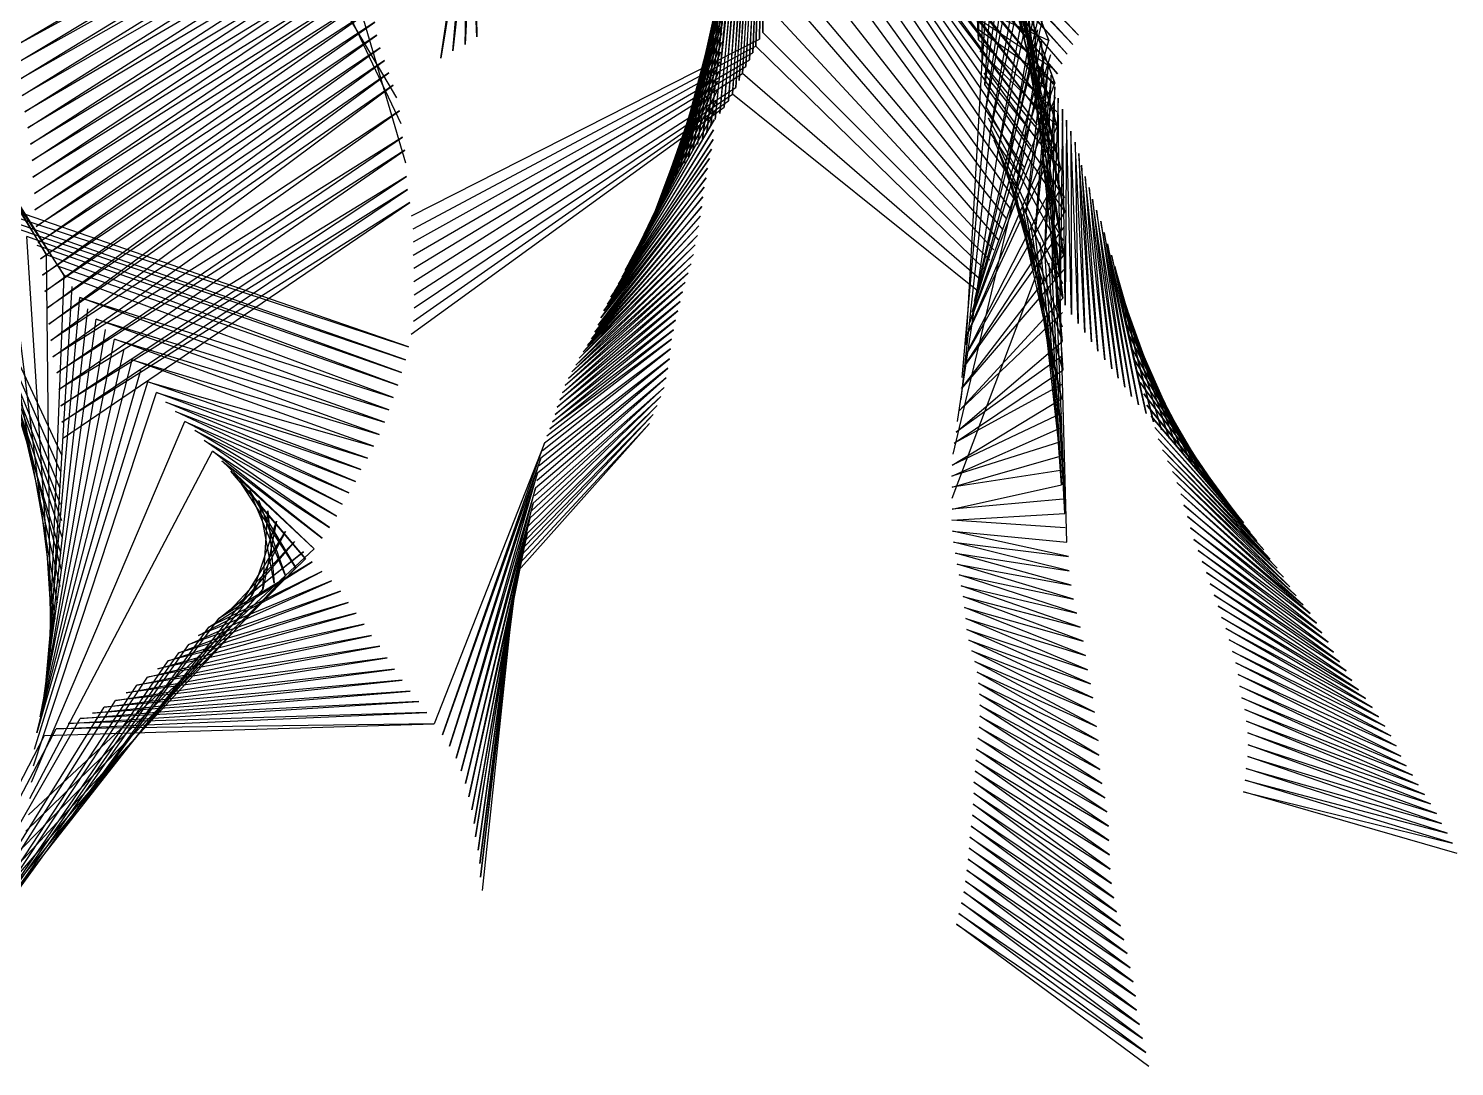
# Model space of a CAD drawing. Header units: metres. Extents: x -465 to 475, y -409 to 494.
# Drawn here: x -151 to 65.4, y -365.2 to -207.7 of the extents above; entities that cross this region are included whole.
import ezdxf

# ---------------------------------------------------------------- set-up
doc = ezdxf.new("R2010")
doc.units = ezdxf.units.M

msp = doc.modelspace()

# ---------------------------------------------------------------- linework, layer by layer
for p, q in [((-95.1, -218.2, -606.22), (-126.17, -165.49, -606.22)), ((-80.65, -164.98, -606.22), (-88.39, -212.14, -606.22)), ((-88.39, -212.14, -606.22), (-81.6, -165.85, -606.22)), ((-81.6, -165.85, -606.22), (-86.59, -211.06, -606.22)), ((-94.4, -222.14, -606.22), (-120.17, -167.94, -606.22)), ((-86.59, -211.06, -606.22), (-82.59, -166.69, -606.22)), ((-82.59, -166.69, -606.22), (-84.73, -210.08, -606.22)), ((-84.73, -210.08, -606.22), (-83.6, -167.51, -606.22)), ((-82.97, -208.93, -606.22), (-84.62, -168.32, -606.22)), ((-83.6, -167.51, -606.22), (-82.97, -208.93, -606.22)), ((-39.56, -208.24, -606.22), (-39.08, -167.7, -606.22)), ((-40.61, -210.32, -606.22), (-39.28, -170.65, -606.22)), ((-40.09, -209.28, -606.22), (-39.18, -169.18, -606.22)), ((-39.28, -170.65, -606.22), (-40.09, -209.28, -606.22)), ((-39.18, -169.18, -606.22), (-39.56, -208.24, -606.22)), ((8.34, -208.66, -606.22), (-28.09, -169.97, -606.22)), ((3.84, -209.48, -606.22), (-11.03, -170.58, -606.22)), ((-93.73, -228.11, -606.22), (-110.34, -171.17, -606.22)), ((-41.1, -211.37, -606.22), (-39.32, -172.13, -606.22)), ((-39.32, -172.13, -606.22), (-40.61, -210.32, -606.22)), ((-28.15, -172.3, -606.22), (7.46, -210.09, -606.22)), ((6.61, -211.53, -606.22), (-28.15, -172.3, -606.22)), ((-28.12, -171.13, -606.22), (8.34, -208.66, -606.22)), ((7.46, -210.09, -606.22), (-28.12, -171.13, -606.22)), ((-42.16, -213.44, -606.22), (-39.73, -175.05, -606.22)), ((-41.59, -212.42, -606.22), (-39.47, -173.6, -606.22)), ((-39.73, -175.05, -606.22), (-41.59, -212.42, -606.22)), ((-39.47, -173.6, -606.22), (-41.1, -211.37, -606.22)), ((-28.23, -174.62, -606.22), (5.83, -213.02, -606.22)), ((5.12, -214.53, -606.22), (-28.23, -174.62, -606.22)), ((-28.16, -173.46, -606.22), (6.61, -211.53, -606.22)), ((5.83, -213.02, -606.22), (-28.16, -173.46, -606.22)), ((-42.67, -214.48, -606.22), (-40.11, -176.48, -606.22)), ((-40.11, -176.48, -606.22), (-42.16, -213.44, -606.22)), ((-28.22, -175.78, -606.22), (5.12, -214.53, -606.22)), ((4.55, -216.1, -606.22), (-28.22, -175.78, -606.22)), ((-28.2, -176.94, -606.22), (4.55, -216.1, -606.22)), ((3.85, -217.63, -606.22), (-28.2, -176.94, -606.22)), ((-9.73, -175.82, -606.22), (3.84, -209.48, -606.22)), ((4.73, -215.97, -606.22), (-9.73, -175.82, -606.22)), ((-43.64, -216.59, -606.22), (-41.03, -179.29, -606.22)), ((-43.17, -215.53, -606.22), (-40.54, -177.9, -606.22)), ((-41.03, -179.29, -606.22), (-43.17, -215.53, -606.22)), ((-40.54, -177.9, -606.22), (-42.67, -214.48, -606.22)), ((-28.37, -179.26, -606.22), (3.18, -219.16, -606.22)), ((2.55, -220.71, -606.22), (-28.37, -179.26, -606.22)), ((-28.28, -178.1, -606.22), (3.85, -217.63, -606.22)), ((3.18, -219.16, -606.22), (-28.28, -178.1, -606.22)), ((-153.21, -210.44, -606.22), (-104, -181.3, -606.22)), ((-44.17, -217.62, -606.22), (-41.52, -180.68, -606.22)), ((-41.52, -180.68, -606.22), (-43.64, -216.59, -606.22)), ((-28.68, -181.56, -606.22), (2.03, -222.3, -606.22)), ((1.62, -223.92, -606.22), (-28.68, -181.56, -606.22)), ((-28.51, -180.42, -606.22), (2.55, -220.71, -606.22)), ((2.03, -222.3, -606.22), (-28.51, -180.42, -606.22)), ((-8.19, -180.99, -606.22), (4.73, -215.97, -606.22)), ((-6.86, -209.36, -606.22), (-8.19, -180.99, -606.22)), ((5.11, -222.5, -606.22), (-8.19, -180.99, -606.22)), ((-103.54, -183.25, -606.22), (-153.21, -210.44, -606.22)), ((-152.76, -212.89, -606.22), (-103.54, -183.25, -606.22)), ((-45.41, -219.59, -606.22), (-42.39, -183.51, -606.22)), ((-44.77, -218.62, -606.22), (-42, -182.08, -606.22)), ((-42.39, -183.51, -606.22), (-44.77, -218.62, -606.22)), ((-42, -182.08, -606.22), (-44.17, -217.62, -606.22)), ((1.14, -225.53, -606.22), (-28.77, -182.72, -606.22)), ((-103.07, -185.2, -606.22), (-152.76, -212.89, -606.22)), ((-152.27, -215.35, -606.22), (-103.07, -185.2, -606.22)), ((-46.06, -220.55, -606.22), (-42.77, -184.94, -606.22)), ((-42.77, -184.94, -606.22), (-45.41, -219.59, -606.22)), ((0.09, -228.7, -606.22), (-29, -185.03, -606.22)), ((0.55, -227.09, -606.22), (-28.84, -183.88, -606.22)), ((-6.91, -184.36, -606.22), (-6.86, -209.36, -606.22)), ((-102.47, -187.11, -606.22), (-152.27, -215.35, -606.22)), ((-151.92, -217.82, -606.22), (-102.47, -187.11, -606.22)), ((-47.45, -222.42, -606.22), (-43.57, -187.78, -606.22)), ((-46.77, -221.47, -606.22), (-43.11, -186.37, -606.22)), ((-43.57, -187.78, -606.22), (-46.77, -221.47, -606.22)), ((-43.11, -186.37, -606.22), (-46.06, -220.55, -606.22)), ((-0.42, -230.3, -606.22), (-29.58, -187.28, -606.22)), ((-6.31, -186.06, -606.22), (5.11, -222.5, -606.22)), ((-6.28, -212.74, -606.22), (-6.31, -186.06, -606.22)), ((5.64, -229.01, -606.22), (-6.31, -186.06, -606.22)), ((-101.91, -189.03, -606.22), (-151.92, -217.82, -606.22)), ((-151.52, -220.29, -606.22), (-101.91, -189.03, -606.22)), ((-48.05, -223.41, -606.22), (-43.99, -189.2, -606.22)), ((-43.99, -189.2, -606.22), (-47.45, -222.42, -606.22)), ((-0.86, -231.91, -606.22), (-30.46, -189.43, -606.22)), ((-4.81, -189.33, -606.22), (-6.28, -212.74, -606.22)), ((-101.35, -190.95, -606.22), (-151.52, -220.29, -606.22)), ((-151.06, -222.75, -606.22), (-101.35, -190.95, -606.22)), ((-49.47, -225.25, -606.22), (-44.5, -192.11, -606.22)), ((-48.73, -224.36, -606.22), (-44.3, -190.64, -606.22)), ((-44.5, -192.11, -606.22), (-48.73, -224.36, -606.22)), ((-44.3, -190.64, -606.22), (-48.05, -223.41, -606.22)), ((-1.44, -233.48, -606.22), (-31.39, -191.57, -606.22)), ((-5.89, -216.13, -606.22), (-4.18, -191.02, -606.22)), ((-4.18, -191.02, -606.22), (5.64, -229.01, -606.22)), ((6.23, -235.51, -606.22), (-4.18, -191.02, -606.22)), ((-100.82, -192.89, -606.22), (-151.06, -222.75, -606.22)), ((-150.66, -225.21, -606.22), (-100.82, -192.89, -606.22)), ((-50.18, -226.17, -606.22), (-44.8, -193.55, -606.22)), ((-44.8, -193.55, -606.22), (-49.47, -225.25, -606.22)), ((-1.96, -235.07, -606.22), (-32.24, -193.73, -606.22)), ((-2.79, -194.34, -606.22), (-5.89, -216.13, -606.22)), ((-100.48, -194.86, -606.22), (-150.66, -225.21, -606.22)), ((-150.41, -227.7, -606.22), (-100.48, -194.86, -606.22)), ((-100, -196.8, -606.22), (-150.41, -227.7, -606.22)), ((-150.32, -230.2, -606.22), (-100, -196.8, -606.22)), ((-51.47, -228.1, -606.22), (-45.12, -196.49, -606.22)), ((-50.82, -227.14, -606.22), (-45.01, -195.02, -606.22)), ((-45.12, -196.49, -606.22), (-50.82, -227.14, -606.22)), ((-45.01, -195.02, -606.22), (-50.18, -226.17, -606.22)), ((-5.69, -219.55, -606.22), (-2.22, -196.05, -606.22)), ((-2.22, -196.05, -606.22), (6.23, -235.51, -606.22)), ((6.1, -242.05, -606.22), (-2.22, -196.05, -606.22)), ((-174.72, -198.97, -606.22), (-148.24, -242.03, -606.22)), ((-145.57, -245.15, -606.22), (-174.72, -198.97, -606.22)), ((-148.24, -242.03, -606.22), (-174.5, -197.52, -606.22)), ((-99.62, -198.77, -606.22), (-150.32, -230.2, -606.22)), ((-150.04, -232.68, -606.22), (-99.62, -198.77, -606.22)), ((-52.13, -229.06, -606.22), (-45.22, -197.97, -606.22)), ((-45.22, -197.97, -606.22), (-51.47, -228.1, -606.22)), ((-2.49, -236.66, -606.22), (-33.7, -196.89, -606.22)), ((-1.57, -197.72, -606.22), (-5.69, -219.55, -606.22)), ((-175.07, -200.4, -606.22), (-145.57, -245.15, -606.22)), ((-99.28, -200.74, -606.22), (-150.04, -232.68, -606.22)), ((-149.98, -235.18, -606.22), (-99.28, -200.74, -606.22)), ((-53.35, -231.04, -606.22), (-45.45, -200.91, -606.22)), ((-52.77, -230.03, -606.22), (-45.3, -199.44, -606.22)), ((-45.45, -200.91, -606.22), (-52.77, -230.03, -606.22)), ((-45.3, -199.44, -606.22), (-52.13, -229.06, -606.22)), ((-3.09, -238.23, -606.22), (-35.34, -199.97, -606.22)), ((-4.96, -222.89, -606.22), (-0.82, -199.36, -606.22)), ((-0.21, -201.06, -606.22), (-4.96, -222.89, -606.22)), ((-0.82, -199.36, -606.22), (6.1, -242.05, -606.22)), ((5.97, -248.59, -606.22), (-0.82, -199.36, -606.22)), ((-99.05, -202.73, -606.22), (-149.98, -235.18, -606.22)), ((-149.81, -237.68, -606.22), (-99.05, -202.73, -606.22)), ((-53.84, -232.09, -606.22), (-45.49, -202.39, -606.22)), ((-45.49, -202.39, -606.22), (-53.35, -231.04, -606.22)), ((-3.79, -239.75, -606.22), (-36.34, -202.07, -606.22)), ((-7.45, -249.08, -606.22), (2.91, -203.01, -606.22)), ((-3.87, -226.13, -606.22), (0.35, -202.77, -606.22)), ((0.35, -202.77, -606.22), (5.97, -248.59, -606.22)), ((5.86, -255.14, -606.22), (0.35, -202.77, -606.22)), ((-98.82, -204.72, -606.22), (-149.81, -237.68, -606.22)), ((-149.48, -240.16, -606.22), (-98.82, -204.72, -606.22)), ((-55.05, -234.08, -606.22), (-45.59, -205.34, -606.22)), ((-54.39, -233.11, -606.22), (-45.61, -203.86, -606.22)), ((-45.59, -205.34, -606.22), (-54.39, -233.11, -606.22)), ((-45.61, -203.86, -606.22), (-53.84, -232.09, -606.22)), ((-4.5, -241.26, -606.22), (-38.07, -205.09, -606.22)), ((3.13, -205.18, -606.22), (-7.45, -249.08, -606.22)), ((-7.43, -204.27, -606.22), (3.84, -209.48, -606.22)), ((0.83, -204.51, -606.22), (-3.87, -226.13, -606.22)), ((-98.44, -206.69, -606.22), (-149.48, -240.16, -606.22)), ((-149.13, -242.63, -606.22), (-98.44, -206.69, -606.22)), ((-55.63, -235.08, -606.22), (-45.7, -206.81, -606.22)), ((-45.7, -206.81, -606.22), (-55.05, -234.08, -606.22)), ((4.47, -213.8, -606.22), (-7.19, -205.96, -606.22)), ((-2.54, -229.28, -606.22), (1.46, -206.19, -606.22)), ((1.46, -206.19, -606.22), (5.86, -255.14, -606.22)), ((-98.11, -208.66, -606.22), (-149.13, -242.63, -606.22)), ((-148.81, -245.11, -606.22), (-98.11, -208.66, -606.22)), ((-92.88, -236.07, -606.22), (-40.09, -209.28, -606.22)), ((-56.62, -237.18, -606.22), (-45.82, -209.77, -606.22)), ((-56.17, -236.11, -606.22), (-45.78, -208.29, -606.22)), ((-45.82, -209.77, -606.22), (-56.17, -236.11, -606.22)), ((-45.78, -208.29, -606.22), (-55.63, -235.08, -606.22)), ((-5.13, -242.81, -606.22), (-39.56, -208.24, -606.22)), ((-7.81, -250.72, -606.22), (3.84, -209.48, -606.22)), ((-7.06, -207.67, -606.22), (4.73, -215.97, -606.22)), ((5.02, -220.32, -606.22), (-6.86, -209.36, -606.22)), ((2.08, -207.88, -606.22), (-2.54, -229.28, -606.22)), ((-1.21, -232.43, -606.22), (2.66, -209.59, -606.22)), ((2.66, -209.59, -606.22), (5.97, -259.5, -606.22)), ((-97.59, -210.59, -606.22), (-148.81, -245.11, -606.22)), ((-148.46, -247.59, -606.22), (-97.59, -210.59, -606.22)), ((-92.61, -238.05, -606.22), (-40.61, -210.32, -606.22)), ((-92.53, -240.05, -606.22), (-41.1, -211.37, -606.22)), ((-57.06, -238.26, -606.22), (-45.96, -211.24, -606.22)), ((-45.96, -211.24, -606.22), (-56.62, -237.18, -606.22)), ((-5.78, -244.35, -606.22), (-40.61, -210.32, -606.22)), ((4.08, -211.65, -606.22), (-7.81, -250.72, -606.22)), ((-6.62, -211.06, -606.22), (5.11, -222.5, -606.22)), ((3.23, -211.3, -606.22), (-1.21, -232.43, -606.22)), ((0.36, -235.46, -606.22), (3.23, -211.3, -606.22)), ((-96.97, -212.5, -606.22), (-148.46, -247.59, -606.22)), ((-148.09, -250.06, -606.22), (-96.97, -212.5, -606.22)), ((-92.58, -242.05, -606.22), (-41.59, -212.42, -606.22)), ((-92.5, -244.05, -606.22), (-42.16, -213.44, -606.22)), ((-57.55, -239.31, -606.22), (-46.14, -212.7, -606.22)), ((-46.14, -212.7, -606.22), (-57.06, -238.26, -606.22)), ((-8.74, -255.65, -606.22), (-6.28, -212.74, -606.22)), ((5.35, -226.85, -606.22), (-6.28, -212.74, -606.22)), ((3.76, -213.02, -606.22), (0.36, -235.46, -606.22)), ((1.76, -238.58, -606.22), (3.76, -213.02, -606.22)), ((-145.88, -272.39, -606.22), (-172.87, -214.71, -606.22)), ((-96.32, -214.39, -606.22), (-148.09, -250.06, -606.22)), ((-147.87, -252.55, -606.22), (-96.32, -214.39, -606.22)), ((-95.62, -216.27, -606.22), (-147.87, -252.55, -606.22)), ((-147.59, -255.03, -606.22), (-95.62, -216.27, -606.22)), ((-92.52, -246.06, -606.22), (-42.67, -214.48, -606.22)), ((-58.74, -241.31, -606.22), (-46.42, -215.65, -606.22)), ((-58.14, -240.31, -606.22), (-46.24, -214.18, -606.22)), ((-46.42, -215.65, -606.22), (-58.14, -240.31, -606.22)), ((-46.24, -214.18, -606.22), (-57.55, -239.31, -606.22)), ((-6.4, -245.91, -606.22), (-42.67, -214.48, -606.22)), ((-8.19, -252.35, -606.22), (4.73, -215.97, -606.22)), ((-6.06, -214.43, -606.22), (5.64, -229.01, -606.22)), ((6.23, -233.33, -606.22), (-5.89, -216.13, -606.22)), ((4.2, -214.76, -606.22), (1.76, -238.58, -606.22)), ((3.23, -241.67, -606.22), (4.2, -214.76, -606.22)), ((-146.1, -274.88, -606.22), (-171.79, -216.46, -606.22)), ((-146.22, -277.38, -606.22), (-170.72, -218.22, -606.22)), ((-92.43, -248.06, -606.22), (-43.64, -216.59, -606.22)), ((-92.43, -250.06, -606.22), (-44.17, -217.62, -606.22)), ((-59.28, -242.34, -606.22), (-46.48, -217.12, -606.22)), ((-46.48, -217.12, -606.22), (-58.74, -241.31, -606.22)), ((-7, -247.47, -606.22), (-44.17, -217.62, -606.22)), ((4.79, -218.15, -606.22), (-8.19, -252.35, -606.22)), ((-5.83, -217.84, -606.22), (6.23, -235.51, -606.22)), ((4.72, -216.49, -606.22), (3.23, -241.67, -606.22)), ((4.35, -244.9, -606.22), (4.72, -216.49, -606.22)), ((5.24, -218.21, -606.22), (4.35, -244.9, -606.22)), ((5.53, -248.11, -606.22), (5.24, -218.21, -606.22)), ((-146.08, -279.88, -606.22), (-169.6, -219.95, -606.22)), ((-94.68, -220.16, -606.22), (-147.59, -255.03, -606.22)), ((-147.25, -257.51, -606.22), (-94.68, -220.16, -606.22)), ((-92.9, -254.03, -606.22), (-45.41, -219.59, -606.22)), ((-92.57, -252.06, -606.22), (-44.77, -218.62, -606.22)), ((-60.46, -244.34, -606.22), (-46.75, -220.07, -606.22)), ((-59.91, -243.32, -606.22), (-46.59, -218.6, -606.22)), ((-46.75, -220.07, -606.22), (-59.91, -243.32, -606.22)), ((-46.59, -218.6, -606.22), (-59.28, -242.34, -606.22)), ((-9.31, -260.63, -606.22), (-5.69, -219.55, -606.22)), ((6.05, -239.87, -606.22), (-5.69, -219.55, -606.22)), ((5.91, -219.88, -606.22), (5.53, -248.11, -606.22)), ((6.32, -249.63, -606.22), (5.91, -219.88, -606.22)), ((-60.92, -245.41, -606.22), (-46.93, -221.53, -606.22)), ((-46.93, -221.53, -606.22), (-60.46, -244.34, -606.22)), ((-8.53, -253.99, -606.22), (5.11, -222.5, -606.22)), ((-5.4, -221.23, -606.22), (6.1, -242.05, -606.22)), ((6.49, -221.58, -606.22), (6.32, -249.63, -606.22)), ((7.24, -251.07, -606.22), (6.49, -221.58, -606.22)), ((-145.89, -282.37, -606.22), (-167.33, -223.38, -606.22)), ((-94.21, -224.14, -606.22), (-147.25, -257.51, -606.22)), ((-146.67, -259.94, -606.22), (-94.21, -224.14, -606.22)), ((-62.03, -247.45, -606.22), (-47.12, -224.48, -606.22)), ((-61.46, -246.44, -606.22), (-47.05, -223.01, -606.22)), ((-47.12, -224.48, -606.22), (-61.46, -246.44, -606.22)), ((-47.05, -223.01, -606.22), (-60.92, -245.41, -606.22)), ((-9.49, -263.98, -606.22), (-4.96, -222.89, -606.22)), ((5.14, -224.68, -606.22), (-8.53, -253.99, -606.22)), ((5.94, -246.41, -606.22), (-4.96, -222.89, -606.22)), ((-4.5, -224.53, -606.22), (5.97, -248.59, -606.22)), ((7.15, -223.26, -606.22), (7.24, -251.07, -606.22)), ((8.27, -252.43, -606.22), (7.15, -223.26, -606.22)), ((7.84, -224.92, -606.22), (8.27, -252.43, -606.22)), ((9.29, -253.81, -606.22), (7.84, -224.92, -606.22)), ((-145.86, -284.87, -606.22), (-166.07, -225.01, -606.22)), ((-145.99, -287.37, -606.22), (-164.72, -226.56, -606.22)), ((-93.89, -226.11, -606.22), (-146.67, -259.94, -606.22)), ((-146.34, -262.42, -606.22), (-93.89, -226.11, -606.22)), ((-62.62, -248.45, -606.22), (-47.33, -225.95, -606.22)), ((-47.33, -225.95, -606.22), (-62.03, -247.45, -606.22)), ((-10.03, -267.28, -606.22), (-3.87, -226.13, -606.22)), ((5.92, -252.96, -606.22), (-3.87, -226.13, -606.22)), ((8.38, -226.64, -606.22), (9.29, -253.81, -606.22)), ((10.3, -255.19, -606.22), (8.38, -226.64, -606.22)), ((-63.66, -250.53, -606.22), (-47.96, -228.83, -606.22)), ((-63.14, -249.49, -606.22), (-47.65, -227.39, -606.22)), ((-47.96, -228.83, -606.22), (-63.14, -249.49, -606.22)), ((-47.65, -227.39, -606.22), (-62.62, -248.45, -606.22)), ((-8.82, -257.32, -606.22), (5.64, -229.01, -606.22)), ((-3.16, -227.68, -606.22), (5.86, -255.14, -606.22)), ((5.97, -259.5, -606.22), (-2.54, -229.28, -606.22)), ((8.79, -228.4, -606.22), (10.3, -255.19, -606.22)), ((11.26, -256.61, -606.22), (8.79, -228.4, -606.22)), ((-145.97, -289.87, -606.22), (-161.75, -229.41, -606.22)), ((-146.14, -292.36, -606.22), (-160.35, -230.91, -606.22)), ((-93.6, -230.11, -606.22), (-146.34, -262.42, -606.22)), ((-146.03, -264.9, -606.22), (-93.6, -230.11, -606.22)), ((-64.12, -251.59, -606.22), (-48.17, -230.3, -606.22)), ((-48.17, -230.3, -606.22), (-63.66, -250.53, -606.22)), ((6.03, -231.16, -606.22), (-8.82, -257.32, -606.22)), ((-1.92, -230.87, -606.22), (5.97, -259.5, -606.22)), ((9.34, -230.11, -606.22), (11.26, -256.61, -606.22)), ((12.3, -257.96, -606.22), (9.34, -230.11, -606.22)), ((-93.45, -232.1, -606.22), (-146.03, -264.9, -606.22)), ((-145.92, -267.4, -606.22), (-93.45, -232.1, -606.22)), ((-65.04, -253.73, -606.22), (-48.65, -233.21, -606.22)), ((-64.55, -252.67, -606.22), (-48.48, -231.74, -606.22)), ((-48.65, -233.21, -606.22), (-64.55, -252.67, -606.22)), ((-48.48, -231.74, -606.22), (-64.12, -251.59, -606.22)), ((-10.7, -272.25, -606.22), (-1.21, -232.43, -606.22)), ((5.75, -263.86, -606.22), (-1.21, -232.43, -606.22)), ((9.93, -231.81, -606.22), (12.3, -257.96, -606.22)), ((13.36, -259.31, -606.22), (9.93, -231.81, -606.22)), ((10.44, -233.54, -606.22), (13.36, -259.31, -606.22)), ((14.34, -260.71, -606.22), (10.44, -233.54, -606.22)), ((-146.55, -294.82, -606.22), (-157.43, -233.81, -606.22)), ((-93.3, -255.99, -606.22), (-157.43, -233.81, -606.22)), ((-155.98, -235.27, -606.22), (-93.3, -255.99, -606.22)), ((-93.13, -234.08, -606.22), (-145.92, -267.4, -606.22)), ((-145.78, -269.89, -606.22), (-93.13, -234.08, -606.22)), ((-65.56, -254.77, -606.22), (-48.81, -234.68, -606.22)), ((-48.81, -234.68, -606.22), (-65.04, -253.73, -606.22)), ((-9.06, -258.98, -606.22), (6.23, -235.51, -606.22)), ((-0.36, -233.91, -606.22), (5.75, -263.86, -606.22)), ((5.75, -268.22, -606.22), (0.36, -235.46, -606.22)), ((11.04, -235.24, -606.22), (14.34, -260.71, -606.22)), ((15.35, -262.09, -606.22), (11.04, -235.24, -606.22)), ((-146.93, -297.3, -606.22), (-154.46, -236.65, -606.22)), ((-93.77, -257.94, -606.22), (-154.46, -236.65, -606.22)), ((-66.83, -256.71, -606.22), (-49.28, -237.6, -606.22)), ((-66.15, -255.77, -606.22), (-49, -236.14, -606.22)), ((-49.28, -237.6, -606.22), (-66.15, -255.77, -606.22)), ((-49, -236.14, -606.22), (-65.56, -254.77, -606.22)), ((6.15, -237.69, -606.22), (-9.06, -258.98, -606.22)), ((1.01, -237.04, -606.22), (5.75, -268.22, -606.22)), ((11.72, -236.9, -606.22), (15.35, -262.09, -606.22)), ((16.34, -263.49, -606.22), (11.72, -236.9, -606.22)), ((-152.86, -237.95, -606.22), (-93.77, -257.94, -606.22)), ((-147.3, -299.77, -606.22), (-151.23, -239.2, -606.22)), ((-94.36, -259.85, -606.22), (-151.23, -239.2, -606.22)), ((-67.43, -257.71, -606.22), (-49.49, -239.06, -606.22)), ((-49.49, -239.06, -606.22), (-66.83, -256.71, -606.22)), ((5.53, -272.57, -606.22), (1.76, -238.58, -606.22)), ((12.23, -238.63, -606.22), (16.34, -263.49, -606.22)), ((17.44, -264.79, -606.22), (12.23, -238.63, -606.22)), ((-149.68, -240.55, -606.22), (-94.36, -259.85, -606.22)), ((-147.56, -302.25, -606.22), (-148.24, -242.03, -606.22)), ((-94.91, -261.78, -606.22), (-148.24, -242.03, -606.22)), ((-68.53, -259.75, -606.22), (-50.09, -241.95, -606.22)), ((-67.95, -258.75, -606.22), (-49.84, -240.5, -606.22)), ((-50.09, -241.95, -606.22), (-67.95, -258.75, -606.22)), ((-49.84, -240.5, -606.22), (-67.43, -257.71, -606.22)), ((-10.86, -278.94, -606.22), (3.23, -241.67, -606.22)), ((-9.4, -262.3, -606.22), (6.1, -242.05, -606.22)), ((2.48, -240.13, -606.22), (5.53, -272.57, -606.22)), ((5.75, -276.93, -606.22), (3.23, -241.67, -606.22)), ((12.73, -240.36, -606.22), (17.44, -264.79, -606.22)), ((18.58, -266.07, -606.22), (12.73, -240.36, -606.22)), ((13.34, -242.06, -606.22), (18.58, -266.07, -606.22)), ((19.69, -267.37, -606.22), (13.34, -242.06, -606.22)), ((-146.86, -243.55, -606.22), (-94.91, -261.78, -606.22)), ((-69.03, -260.8, -606.22), (-50.45, -243.38, -606.22)), ((-50.45, -243.38, -606.22), (-68.53, -259.75, -606.22)), ((6.12, -244.24, -606.22), (-9.4, -262.3, -606.22)), ((3.83, -243.27, -606.22), (5.75, -276.93, -606.22)), ((13.82, -243.79, -606.22), (19.69, -267.37, -606.22)), ((20.89, -268.59, -606.22), (13.82, -243.79, -606.22)), ((-147.89, -304.73, -606.22), (-145.57, -245.15, -606.22)), ((-95.65, -263.64, -606.22), (-145.57, -245.15, -606.22)), ((-69.94, -262.94, -606.22), (-51.35, -246.2, -606.22)), ((-69.54, -261.85, -606.22), (-50.87, -244.8, -606.22)), ((-51.35, -246.2, -606.22), (-69.54, -261.85, -606.22)), ((-50.87, -244.8, -606.22), (-69.03, -260.8, -606.22)), ((6.23, -281.27, -606.22), (4.35, -244.9, -606.22)), ((4.87, -246.53, -606.22), (6.23, -281.27, -606.22)), ((14.2, -245.55, -606.22), (20.89, -268.59, -606.22)), ((22.06, -269.84, -606.22), (14.2, -245.55, -606.22)), ((-148.35, -307.19, -606.22), (-143.18, -248.5, -606.22)), ((-144.37, -246.82, -606.22), (-147.89, -304.73, -606.22)), ((-143.18, -248.5, -606.22), (-95.65, -263.64, -606.22)), ((-96.32, -265.53, -606.22), (-143.18, -248.5, -606.22)), ((-70.37, -264.02, -606.22), (-51.73, -247.63, -606.22)), ((-51.73, -247.63, -606.22), (-69.94, -262.94, -606.22)), ((-9.72, -265.63, -606.22), (5.97, -248.59, -606.22)), ((6.53, -285.62, -606.22), (5.53, -248.11, -606.22)), ((14.64, -247.3, -606.22), (22.06, -269.84, -606.22)), ((23.21, -271.11, -606.22), (14.64, -247.3, -606.22)), ((-141.99, -250.18, -606.22), (-148.35, -307.19, -606.22)), ((-71.08, -266.23, -606.22), (-52.47, -250.49, -606.22)), ((-70.76, -265.11, -606.22), (-52.08, -249.07, -606.22)), ((-52.47, -250.49, -606.22), (-70.76, -265.11, -606.22)), ((-52.08, -249.07, -606.22), (-70.37, -264.02, -606.22)), ((5.91, -250.77, -606.22), (-9.72, -265.63, -606.22)), ((14.96, -249.07, -606.22), (23.21, -271.11, -606.22)), ((24.32, -272.41, -606.22), (14.96, -249.07, -606.22)), ((15.33, -250.83, -606.22), (24.32, -272.41, -606.22)), ((25.46, -273.68, -606.22), (15.33, -250.83, -606.22)), ((-148.7, -309.67, -606.22), (-140.68, -251.77, -606.22)), ((-140.68, -251.77, -606.22), (-96.32, -265.53, -606.22)), ((-96.96, -267.42, -606.22), (-140.68, -251.77, -606.22)), ((-71.45, -267.33, -606.22), (-52.83, -251.92, -606.22)), ((-52.83, -251.92, -606.22), (-71.08, -266.23, -606.22)), ((15.66, -252.6, -606.22), (25.46, -273.68, -606.22)), ((26.55, -275, -606.22), (15.66, -252.6, -606.22)), ((-149.2, -312.11, -606.22), (-137.9, -254.8, -606.22)), ((-139.33, -253.32, -606.22), (-148.7, -309.67, -606.22)), ((-137.9, -254.8, -606.22), (-96.96, -267.42, -606.22)), ((-97.74, -269.27, -606.22), (-137.9, -254.8, -606.22)), ((-72.31, -269.49, -606.22), (-53.4, -254.82, -606.22)), ((-71.88, -268.41, -606.22), (-53.13, -253.37, -606.22)), ((-53.4, -254.82, -606.22), (-71.88, -268.41, -606.22)), ((-53.13, -253.37, -606.22), (-71.45, -267.33, -606.22)), ((-10.25, -268.94, -606.22), (5.86, -255.14, -606.22)), ((16.05, -254.36, -606.22), (26.55, -275, -606.22)), ((27.64, -276.32, -606.22), (16.05, -254.36, -606.22)), ((-136.51, -256.31, -606.22), (-149.2, -312.11, -606.22)), ((-72.98, -271.72, -606.22), (-53.55, -256.29, -606.22)), ((-53.55, -256.29, -606.22), (-72.67, -270.6, -606.22)), ((5.92, -257.32, -606.22), (-10.25, -268.94, -606.22)), ((16.34, -256.14, -606.22), (27.64, -276.32, -606.22)), ((28.85, -277.53, -606.22), (16.34, -256.14, -606.22)), ((-149.71, -314.56, -606.22), (-135.23, -257.92, -606.22)), ((-133.96, -259.54, -606.22), (-149.71, -314.56, -606.22)), ((-135.23, -257.92, -606.22), (-97.74, -269.27, -606.22)), ((-98.62, -271.07, -606.22), (-135.23, -257.92, -606.22)), ((-73.86, -276.28, -606.22), (-53.96, -259.22, -606.22)), ((-53.96, -259.22, -606.22), (-73.72, -275.13, -606.22)), ((-73.47, -273.99, -606.22), (-53.7, -257.77, -606.22)), ((-53.7, -257.77, -606.22), (-73.24, -272.85, -606.22)), ((-10.55, -270.59, -606.22), (5.97, -259.5, -606.22)), ((16.75, -257.89, -606.22), (28.85, -277.53, -606.22)), ((29.97, -278.82, -606.22), (16.75, -257.89, -606.22)), ((-150.06, -317.04, -606.22), (-132.84, -261.27, -606.22)), ((-132.84, -261.27, -606.22), (-98.62, -271.07, -606.22)), ((-99.51, -272.86, -606.22), (-132.84, -261.27, -606.22)), ((-74.22, -278.58, -606.22), (-54.23, -260.67, -606.22)), ((-54.23, -260.67, -606.22), (-74.06, -277.42, -606.22)), ((5.82, -261.68, -606.22), (-10.55, -270.59, -606.22)), ((17.16, -259.64, -606.22), (29.97, -278.82, -606.22)), ((31.14, -280.07, -606.22), (17.16, -259.64, -606.22)), ((17.67, -261.37, -606.22), (31.14, -280.07, -606.22)), ((32.28, -281.35, -606.22), (17.67, -261.37, -606.22)), ((-150.18, -319.54, -606.22), (-131.56, -262.88, -606.22)), ((-131.56, -262.88, -606.22), (-99.51, -272.86, -606.22)), ((-100.52, -274.59, -606.22), (-131.56, -262.88, -606.22)), ((-75.09, -283.14, -606.22), (-55.01, -263.52, -606.22)), ((-55.01, -263.52, -606.22), (-74.89, -281.99, -606.22)), ((-74.67, -280.85, -606.22), (-54.55, -262.12, -606.22)), ((-54.55, -262.12, -606.22), (-74.4, -279.72, -606.22)), ((-10.83, -273.92, -606.22), (5.75, -263.86, -606.22)), ((18.22, -263.09, -606.22), (32.28, -281.35, -606.22)), ((33.33, -282.7, -606.22), (18.22, -263.09, -606.22)), ((-130.14, -264.37, -606.22), (-100.52, -274.59, -606.22)), ((-101.37, -276.4, -606.22), (-130.14, -264.37, -606.22)), ((-128.66, -265.8, -606.22), (-101.37, -276.4, -606.22)), ((-102.36, -278.14, -606.22), (-128.66, -265.8, -606.22)), ((-75.64, -285.39, -606.22), (-55.59, -264.88, -606.22)), ((-55.59, -264.88, -606.22), (-75.32, -284.28, -606.22)), ((5.82, -266.04, -606.22), (-10.83, -273.92, -606.22)), ((18.7, -264.82, -606.22), (33.33, -282.7, -606.22)), ((34.31, -284.1, -606.22), (18.7, -264.82, -606.22)), ((-150.5, -322.02, -606.22), (-127.26, -267.3, -606.22)), ((-127.26, -267.3, -606.22), (-102.36, -278.14, -606.22)), ((-103.39, -279.86, -606.22), (-127.26, -267.3, -606.22)), ((-76.64, -289.93, -606.22), (-56.76, -267.59, -606.22)), ((-56.76, -267.59, -606.22), (-76.41, -288.79, -606.22)), ((-76.2, -287.65, -606.22), (-56.2, -266.22, -606.22)), ((-56.2, -266.22, -606.22), (-75.98, -286.51, -606.22)), ((-10.91, -275.59, -606.22), (5.75, -268.22, -606.22)), ((19.34, -266.5, -606.22), (34.31, -284.1, -606.22)), ((35.4, -285.42, -606.22), (19.34, -266.5, -606.22)), ((19.9, -268.22, -606.22), (35.4, -285.42, -606.22)), ((36.44, -286.78, -606.22), (19.9, -268.22, -606.22)), ((-125.74, -268.69, -606.22), (-103.39, -279.86, -606.22)), ((-104.25, -281.67, -606.22), (-125.74, -268.69, -606.22)), ((-124.31, -270.17, -606.22), (-104.25, -281.67, -606.22)), ((-105.29, -283.38, -606.22), (-124.31, -270.17, -606.22)), ((20.41, -269.94, -606.22), (36.44, -286.78, -606.22)), ((37.4, -288.19, -606.22), (20.41, -269.94, -606.22)), ((-150.77, -324.5, -606.22), (-123.03, -271.78, -606.22)), ((-123.03, -271.78, -606.22), (-105.29, -283.38, -606.22)), ((-106.43, -285.02, -606.22), (-123.03, -271.78, -606.22)), ((-72.67, -270.6, -606.22), (-89.4, -313.2, -606.22)), ((-88.15, -314.84, -606.22), (-72.67, -270.6, -606.22)), ((5.57, -270.39, -606.22), (-10.91, -275.59, -606.22)), ((21.06, -271.62, -606.22), (37.4, -288.19, -606.22)), ((38.44, -289.55, -606.22), (21.06, -271.62, -606.22)), ((-121.63, -273.29, -606.22), (-106.43, -285.02, -606.22)), ((-107.62, -286.64, -606.22), (-121.63, -273.29, -606.22)), ((-73.24, -272.85, -606.22), (-88.15, -314.84, -606.22)), ((-87.08, -316.59, -606.22), (-73.24, -272.85, -606.22)), ((-10.84, -277.27, -606.22), (5.53, -272.57, -606.22)), ((21.83, -273.25, -606.22), (38.44, -289.55, -606.22)), ((39.44, -290.94, -606.22), (21.83, -273.25, -606.22)), ((-120.28, -274.84, -606.22), (-107.62, -286.64, -606.22)), ((-108.95, -288.13, -606.22), (-120.28, -274.84, -606.22)), ((-118.88, -276.35, -606.22), (-108.95, -288.13, -606.22)), ((-110.41, -289.5, -606.22), (-118.88, -276.35, -606.22)), ((-73.72, -275.13, -606.22), (-87.08, -316.59, -606.22)), ((-86.1, -318.41, -606.22), (-73.72, -275.13, -606.22)), ((5.58, -274.76, -606.22), (-10.84, -277.27, -606.22)), ((22.59, -274.88, -606.22), (39.44, -290.94, -606.22)), ((40.37, -292.38, -606.22), (22.59, -274.88, -606.22)), ((23.26, -276.55, -606.22), (40.37, -292.38, -606.22)), ((41.36, -293.77, -606.22), (23.26, -276.55, -606.22)), ((-117.42, -277.79, -606.22), (-110.41, -289.5, -606.22)), ((-111.99, -290.72, -606.22), (-117.42, -277.79, -606.22)), ((-74.06, -277.42, -606.22), (-86.1, -318.41, -606.22)), ((-85.31, -320.3, -606.22), (-74.06, -277.42, -606.22)), ((-10.86, -280.61, -606.22), (5.75, -276.93, -606.22)), ((23.84, -278.26, -606.22), (41.36, -293.77, -606.22)), ((42.41, -295.12, -606.22), (23.84, -278.26, -606.22)), ((-116.02, -279.3, -606.22), (-111.99, -290.72, -606.22)), ((-113.67, -291.82, -606.22), (-116.02, -279.3, -606.22)), ((-115.43, -292.78, -606.22), (-114.66, -280.85, -606.22)), ((-114.66, -280.85, -606.22), (-113.67, -291.82, -606.22)), ((-74.4, -279.72, -606.22), (-85.31, -320.3, -606.22)), ((-84.68, -322.26, -606.22), (-74.4, -279.72, -606.22)), ((5.99, -279.1, -606.22), (-10.86, -280.61, -606.22)), ((24.28, -280.01, -606.22), (42.41, -295.12, -606.22)), ((43.48, -296.46, -606.22), (24.28, -280.01, -606.22)), ((-117.14, -293.82, -606.22), (-113.34, -282.43, -606.22)), ((-113.34, -282.43, -606.22), (-115.43, -292.78, -606.22)), ((-74.89, -281.99, -606.22), (-84.68, -322.26, -606.22)), ((-84.18, -324.26, -606.22), (-74.89, -281.99, -606.22)), ((-10.87, -282.29, -606.22), (6.23, -281.27, -606.22)), ((6.28, -283.45, -606.22), (-10.87, -282.29, -606.22)), ((24.86, -281.71, -606.22), (43.48, -296.46, -606.22)), ((44.42, -297.89, -606.22), (24.86, -281.71, -606.22)), ((-120.45, -296.06, -606.22), (-110.6, -285.49, -606.22)), ((-118.76, -295, -606.22), (-111.99, -283.98, -606.22)), ((-110.6, -285.49, -606.22), (-118.76, -295, -606.22)), ((-111.99, -283.98, -606.22), (-117.14, -293.82, -606.22)), ((-75.32, -284.28, -606.22), (-84.18, -324.26, -606.22)), ((-83.69, -326.26, -606.22), (-75.32, -284.28, -606.22)), ((-10.77, -283.96, -606.22), (6.53, -285.62, -606.22)), ((6.81, -287.78, -606.22), (-10.77, -283.96, -606.22)), ((25.3, -283.46, -606.22), (44.42, -297.89, -606.22)), ((45.25, -299.38, -606.22), (25.3, -283.46, -606.22)), ((25.8, -285.19, -606.22), (45.25, -299.38, -606.22)), ((46.2, -300.8, -606.22), (25.8, -285.19, -606.22)), ((-150.94, -326.99, -606.22), (-107.62, -286.64, -606.22)), ((-122.1, -297.2, -606.22), (-109.26, -287.06, -606.22)), ((-109.26, -287.06, -606.22), (-120.45, -296.06, -606.22)), ((-75.98, -286.51, -606.22), (-83.69, -326.26, -606.22)), ((-83.35, -328.29, -606.22), (-75.98, -286.51, -606.22)), ((-10.62, -285.63, -606.22), (6.81, -287.78, -606.22)), ((6.93, -289.96, -606.22), (-10.62, -285.63, -606.22)), ((-10.35, -287.28, -606.22), (6.93, -289.96, -606.22)), ((7.19, -292.13, -606.22), (-10.35, -287.28, -606.22)), ((26.47, -286.86, -606.22), (46.2, -300.8, -606.22)), ((47.01, -302.31, -606.22), (26.47, -286.86, -606.22)), ((-151.76, -331.93, -606.22), (-110.41, -289.5, -606.22)), ((-151.35, -329.46, -606.22), (-108.95, -288.13, -606.22)), ((-123.62, -298.5, -606.22), (-107.91, -288.61, -606.22)), ((-107.91, -288.61, -606.22), (-122.1, -297.2, -606.22)), ((-76.41, -288.79, -606.22), (-83.35, -328.29, -606.22)), ((-83.13, -330.33, -606.22), (-76.41, -288.79, -606.22)), ((-10.09, -288.93, -606.22), (7.19, -292.13, -606.22)), ((7.55, -294.28, -606.22), (-10.09, -288.93, -606.22)), ((27.1, -288.54, -606.22), (47.01, -302.31, -606.22)), ((47.91, -303.77, -606.22), (27.1, -288.54, -606.22)), ((-152.32, -334.36, -606.22), (-111.99, -290.72, -606.22)), ((-126.64, -301.14, -606.22), (-104.98, -291.5, -606.22)), ((-125.18, -299.77, -606.22), (-106.44, -290.05, -606.22)), ((-104.98, -291.5, -606.22), (-125.18, -299.77, -606.22)), ((-106.44, -290.05, -606.22), (-123.62, -298.5, -606.22)), ((-76.93, -291.06, -606.22), (-83.13, -330.33, -606.22)), ((-82.74, -332.35, -606.22), (-76.93, -291.06, -606.22)), ((-9.78, -290.58, -606.22), (7.55, -294.28, -606.22)), ((8.07, -296.4, -606.22), (-9.78, -290.58, -606.22)), ((27.76, -290.22, -606.22), (47.91, -303.77, -606.22)), ((48.91, -305.15, -606.22), (27.76, -290.22, -606.22)), ((28.31, -291.93, -606.22), (48.91, -305.15, -606.22)), ((49.8, -306.62, -606.22), (28.31, -291.93, -606.22)), ((-154.03, -339.06, -606.22), (-117.14, -293.82, -606.22)), ((-153.1, -336.74, -606.22), (-115.43, -292.78, -606.22)), ((-128.17, -302.43, -606.22), (-103.65, -293.07, -606.22)), ((-103.65, -293.07, -606.22), (-126.64, -301.14, -606.22)), ((-77.12, -292.2, -606.22), (-82.74, -332.35, -606.22)), ((-82.51, -334.39, -606.22), (-77.12, -292.2, -606.22)), ((-77.25, -293.36, -606.22), (-82.51, -334.39, -606.22)), ((-82.39, -336.45, -606.22), (-77.25, -293.36, -606.22)), ((-9.5, -292.23, -606.22), (8.07, -296.4, -606.22)), ((8.6, -298.51, -606.22), (-9.5, -292.23, -606.22)), ((-9.17, -293.87, -606.22), (8.6, -298.51, -606.22)), ((9.01, -300.66, -606.22), (-9.17, -293.87, -606.22)), ((28.89, -293.64, -606.22), (49.8, -306.62, -606.22)), ((50.79, -308.01, -606.22), (28.89, -293.64, -606.22)), ((-155.12, -341.31, -606.22), (-118.76, -295, -606.22)), ((-129.78, -303.62, -606.22), (-102.47, -294.75, -606.22)), ((-102.47, -294.75, -606.22), (-128.17, -302.43, -606.22)), ((-77.41, -294.51, -606.22), (-82.39, -336.45, -606.22)), ((-82.07, -338.48, -606.22), (-77.41, -294.51, -606.22)), ((-8.98, -295.53, -606.22), (9.01, -300.66, -606.22)), ((9.38, -302.81, -606.22), (-8.98, -295.53, -606.22)), ((29.49, -295.34, -606.22), (50.79, -308.01, -606.22)), ((51.86, -309.35, -606.22), (29.49, -295.34, -606.22)), ((-157.7, -345.59, -606.22), (-123.62, -298.5, -606.22)), ((-156.34, -343.49, -606.22), (-122.1, -297.2, -606.22)), ((-132.89, -306.13, -606.22), (-100.03, -298.07, -606.22)), ((-131.34, -304.86, -606.22), (-101.23, -296.39, -606.22)), ((-100.03, -298.07, -606.22), (-131.34, -304.86, -606.22)), ((-101.23, -296.39, -606.22), (-129.78, -303.62, -606.22)), ((-8.79, -297.2, -606.22), (9.38, -302.81, -606.22)), ((9.67, -304.97, -606.22), (-8.79, -297.2, -606.22)), ((30.04, -297.05, -606.22), (51.86, -309.35, -606.22)), ((52.89, -310.71, -606.22), (30.04, -297.05, -606.22)), ((-134.51, -307.31, -606.22), (-98.93, -299.8, -606.22)), ((-98.93, -299.8, -606.22), (-132.89, -306.13, -606.22)), ((-8.61, -298.86, -606.22), (9.67, -304.97, -606.22)), ((10.12, -307.1, -606.22), (-8.61, -298.86, -606.22)), ((-8.3, -300.51, -606.22), (10.12, -307.1, -606.22)), ((10.51, -309.25, -606.22), (-8.3, -300.51, -606.22)), ((30.66, -298.74, -606.22), (52.89, -310.71, -606.22)), ((53.84, -312.13, -606.22), (30.66, -298.74, -606.22)), ((31.19, -300.46, -606.22), (53.84, -312.13, -606.22)), ((54.8, -313.55, -606.22), (31.19, -300.46, -606.22)), ((-160.91, -349.42, -606.22), (-128.17, -302.43, -606.22)), ((-159.23, -347.57, -606.22), (-126.64, -301.14, -606.22)), ((-136.13, -308.49, -606.22), (-97.66, -301.42, -606.22)), ((-97.66, -301.42, -606.22), (-134.51, -307.31, -606.22)), ((-7.88, -302.13, -606.22), (10.51, -309.25, -606.22)), ((10.73, -311.42, -606.22), (-7.88, -302.13, -606.22)), ((31.66, -302.2, -606.22), (54.8, -313.55, -606.22)), ((55.7, -315, -606.22), (31.66, -302.2, -606.22)), ((-162.43, -351.41, -606.22), (-129.78, -303.62, -606.22)), ((-139.49, -310.66, -606.22), (-95.45, -304.89, -606.22)), ((-137.77, -309.64, -606.22), (-96.54, -303.15, -606.22)), ((-95.45, -304.89, -606.22), (-137.77, -309.64, -606.22)), ((-96.54, -303.15, -606.22), (-136.13, -308.49, -606.22)), ((-7.42, -303.74, -606.22), (10.73, -311.42, -606.22)), ((11.06, -313.58, -606.22), (-7.42, -303.74, -606.22)), ((32.18, -303.93, -606.22), (55.7, -315, -606.22)), ((56.51, -316.51, -606.22), (32.18, -303.93, -606.22)), ((-164.12, -353.25, -606.22), (-132.89, -306.13, -606.22)), ((-141.27, -311.58, -606.22), (-94.27, -306.58, -606.22)), ((-94.27, -306.58, -606.22), (-139.49, -310.66, -606.22)), ((-7.07, -305.37, -606.22), (11.06, -313.58, -606.22)), ((11.32, -315.74, -606.22), (-7.07, -305.37, -606.22)), ((-6.83, -307.03, -606.22), (11.32, -315.74, -606.22)), ((11.42, -317.92, -606.22), (-6.83, -307.03, -606.22)), ((32.55, -305.69, -606.22), (56.51, -316.51, -606.22)), ((57.2, -318.07, -606.22), (32.55, -305.69, -606.22)), ((-165.87, -355.03, -606.22), (-134.51, -307.31, -606.22)), ((-143.1, -312.4, -606.22), (-93.06, -308.24, -606.22)), ((-93.06, -308.24, -606.22), (-141.27, -311.58, -606.22)), ((-6.67, -308.7, -606.22), (11.42, -317.92, -606.22)), ((11.57, -320.1, -606.22), (-6.67, -308.7, -606.22)), ((32.81, -307.47, -606.22), (57.2, -318.07, -606.22)), ((58.03, -319.57, -606.22), (32.81, -307.47, -606.22)), ((33.12, -309.24, -606.22), (58.03, -319.57, -606.22)), ((58.97, -321, -606.22), (33.12, -309.24, -606.22)), ((-169.28, -358.69, -606.22), (-139.49, -310.66, -606.22)), ((-167.59, -356.84, -606.22), (-137.77, -309.64, -606.22)), ((-146.78, -313.96, -606.22), (-90.53, -311.49, -606.22)), ((-144.95, -313.15, -606.22), (-91.73, -309.81, -606.22)), ((-90.53, -311.49, -606.22), (-144.95, -313.15, -606.22)), ((-91.73, -309.81, -606.22), (-143.1, -312.4, -606.22)), ((-6.64, -310.37, -606.22), (11.57, -320.1, -606.22)), ((11.85, -322.26, -606.22), (-6.64, -310.37, -606.22)), ((33.54, -310.99, -606.22), (58.97, -321, -606.22)), ((59.86, -322.46, -606.22), (33.54, -310.99, -606.22)), ((-170.86, -360.63, -606.22), (-143.1, -312.4, -606.22)), ((-148.53, -314.94, -606.22), (-89.4, -313.2, -606.22)), ((-89.4, -313.2, -606.22), (-146.78, -313.96, -606.22)), ((-6.64, -312.04, -606.22), (11.85, -322.26, -606.22)), ((12.3, -324.4, -606.22), (-6.64, -312.04, -606.22)), ((33.79, -312.78, -606.22), (59.86, -322.46, -606.22)), ((60.79, -323.9, -606.22), (33.79, -312.78, -606.22)), ((-174.14, -364.4, -606.22), (-148.53, -314.94, -606.22)), ((-172.43, -362.57, -606.22), (-146.78, -313.96, -606.22)), ((-6.95, -315.37, -606.22), (12.61, -326.56, -606.22)), ((12.87, -328.73, -606.22), (-6.95, -315.37, -606.22)), ((-6.73, -313.71, -606.22), (12.3, -324.4, -606.22)), ((12.61, -326.56, -606.22), (-6.73, -313.71, -606.22)), ((34, -314.57, -606.22), (60.79, -323.9, -606.22)), ((61.71, -325.34, -606.22), (34, -314.57, -606.22)), ((-7.15, -317.04, -606.22), (12.87, -328.73, -606.22)), ((12.95, -330.91, -606.22), (-7.15, -317.04, -606.22)), ((34.08, -316.37, -606.22), (61.71, -325.34, -606.22)), ((62.63, -326.78, -606.22), (34.08, -316.37, -606.22)), ((-7.27, -318.71, -606.22), (12.95, -330.91, -606.22)), ((13.01, -333.09, -606.22), (-7.27, -318.71, -606.22)), ((33.78, -319.95, -606.22), (63.41, -328.3, -606.22)), ((64.25, -329.8, -606.22), (33.78, -319.95, -606.22)), ((34, -318.16, -606.22), (62.63, -326.78, -606.22)), ((63.41, -328.3, -606.22), (34, -318.16, -606.22)), ((-7.54, -322.04, -606.22), (13.12, -335.27, -606.22)), ((13.31, -337.44, -606.22), (-7.54, -322.04, -606.22)), ((-7.36, -320.38, -606.22), (13.01, -333.09, -606.22)), ((13.12, -335.27, -606.22), (-7.36, -320.38, -606.22)), ((33.6, -321.74, -606.22), (64.25, -329.8, -606.22)), ((65.06, -331.3, -606.22), (33.6, -321.74, -606.22)), ((-7.56, -323.72, -606.22), (13.31, -337.44, -606.22)), ((13.68, -339.59, -606.22), (-7.56, -323.72, -606.22)), ((33.36, -323.53, -606.22), (65.06, -331.3, -606.22)), ((65.78, -332.85, -606.22), (33.36, -323.53, -606.22)), ((-7.65, -325.39, -606.22), (13.68, -339.59, -606.22)), ((14.1, -341.73, -606.22), (-7.65, -325.39, -606.22)), ((-7.95, -328.72, -606.22), (14.7, -343.83, -606.22)), ((15.22, -345.95, -606.22), (-7.95, -328.72, -606.22)), ((-7.75, -327.06, -606.22), (14.1, -341.73, -606.22)), ((14.7, -343.83, -606.22), (-7.75, -327.06, -606.22)), ((-8.14, -330.38, -606.22), (15.22, -345.95, -606.22)), ((15.71, -348.07, -606.22), (-8.14, -330.38, -606.22)), ((-8.25, -332.05, -606.22), (15.71, -348.07, -606.22)), ((16.16, -350.21, -606.22), (-8.25, -332.05, -606.22)), ((-8.43, -333.72, -606.22), (16.16, -350.21, -606.22)), ((16.64, -352.34, -606.22), (-8.43, -333.72, -606.22)), ((-8.8, -337.05, -606.22), (16.95, -354.5, -606.22)), ((17.14, -356.67, -606.22), (-8.8, -337.05, -606.22)), ((-8.63, -335.38, -606.22), (16.64, -352.34, -606.22)), ((16.95, -354.5, -606.22), (-8.63, -335.38, -606.22)), ((-9.09, -338.69, -606.22), (17.14, -356.67, -606.22)), ((17.56, -358.81, -606.22), (-9.09, -338.69, -606.22)), ((-9.4, -340.34, -606.22), (17.56, -358.81, -606.22)), ((18.01, -360.95, -606.22), (-9.4, -340.34, -606.22)), ((-10.17, -343.6, -606.22), (18.52, -363.07, -606.22)), ((19, -365.2, -606.22), (-10.17, -343.6, -606.22)), ((-9.85, -341.95, -606.22), (18.01, -360.95, -606.22)), ((18.52, -363.07, -606.22), (-9.85, -341.95, -606.22))]:
    msp.add_line(p, q)

doc.saveas('drawing.dxf')
